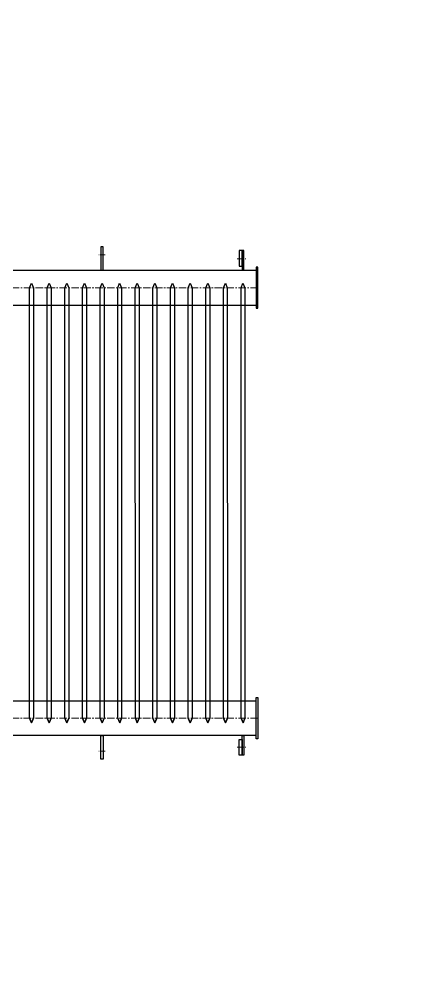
# Model space of a CAD drawing. Header units: millimetres. Extents: x -185079 to -2648, y 85916 to 249201.
# Drawn here: x -50087 to -49077, y 132145 to 134599 of the extents above; entities that cross this region are included whole.
import ezdxf

# ---------------------------------------------------------------- set-up
doc = ezdxf.new("R2010")
doc.units = ezdxf.units.MM
doc.linetypes.add('CENTERX2', pattern=[101.6, 63.5, -12.7, 12.7, -12.7])
doc.layers.add('1', color=4, linetype='Continuous')
doc.layers.add('细线', color=1, linetype='Continuous')
doc.layers.add('点画线1', color=4, linetype='CENTERX2', lineweight=20)
doc.layers.add('粗实线', color=7, linetype='Continuous', lineweight=25)

msp = doc.modelspace()

# ---------------------------------------------------------------- linework, layer by layer
at = {"layer": '1', "lineweight": -3, "ltscale": 2, "transparency": 33554687, "extrusion": (2.14094e-06, -0.034899, 0.999391)}
for p, q in [((-49872.7, 134017.9, 1791.4), (-49878.7, 134017.9, 1791.4)), ((-49878.7, 134017.9, 1791.4), (-49878.7, 133957.9, 1789.3)), ((-49872.7, 133957.9, 1789.3), (-49872.7, 134017.9, 1791.4)), ((-49878.7, 133957.9, 1789.3), (-49872.7, 133957.9, 1789.3))]:
    msp.add_line(p, q, dxfattribs=at)
at = {"layer": '1', "lineweight": -3, "ltscale": 2, "transparency": 33554687, "extrusion": (-7.13728e-07, 1.91598e-07, 1)}
for p, q in [((-49878.6, 132708.8, 1780.8), (-49878.6, 132768.8, 1780.8)), ((-49878.6, 132768.8, 1780.8), (-49872.6, 132768.8, 1780.8)), ((-49872.6, 132768.8, 1780.8), (-49872.6, 132708.8, 1780.8)), ((-49872.6, 132708.8, 1780.8), (-49878.6, 132708.8, 1780.8))]:
    msp.add_line(p, q, dxfattribs=at)
at = {"layer": '1', "color": 3, "lineweight": -3, "ltscale": 2, "extrusion": (-0.004685, -0.017452, 0.999837), "elevation": 0}
msp.add_lwpolyline([(-89340.7, 116693.2), (-79605.6, 119307.2), (-77739.8, 112358.5), (-87474.9, 109744.5)], close=True, dxfattribs=at)
at = {"layer": '1', "lineweight": -3, "ltscale": 2, "extrusion": (-0.004685, -0.017452, 0.999837), "elevation": 0}
msp.add_lwpolyline([(-87231.2, 109916.2), (-77857.3, 112433.3), (-79666.4, 119170.8), (-89040.4, 116653.8), (-87231.2, 109916.2)], dxfattribs=at)
at = {"layer": '点画线1', "color": 1, "ltscale": 0.2, "extrusion": (2.14094e-06, -0.034899, 0.999391)}
for p, q in [((-49867.7, 133997.5, 1803), (-49883.7, 133997.5, 1803)), ((-49530.7, 133987.5, 1803.1), (-49508.7, 133987.5, 1803.1))]:
    msp.add_line(p, q, dxfattribs=at)
at = {"layer": '点画线1', "color": 1, "ltscale": 0.3, "extrusion": (-0.004685, -0.017452, 0.999837)}
for p, q in [((-49477.7, 133913, 1798.6), (-50155.7, 133913, 1800.5)), ((-49477.8, 132813.2, 1779.4), (-50155.8, 132813.2, 1781.3))]:
    msp.add_line(p, q, dxfattribs=at)
at = {"layer": '点画线1', "color": 1, "ltscale": 0.2, "extrusion": (-7.13728e-07, 1.91598e-07, 1)}
for p, q in [((-49530.6, 132738.8, 1781.3), (-49508.6, 132738.8, 1781.3)), ((-49867.6, 132728.8, 1780.9), (-49883.6, 132728.8, 1780.9))]:
    msp.add_line(p, q, dxfattribs=at)
at = {"layer": '粗实线', "color": 4, "extrusion": (-0.004685, -0.017452, 0.999837)}
for p, q in [((-49481.7, 133957.5, 1800.1), (-50137.7, 133957.5, 1802)), ((-49481.6, 132768.9, 1779.4), (-50137.6, 132768.7, 1781.3))]:
    msp.add_line(p, q, dxfattribs=at)
at = {"layer": '粗实线', "color": 4, "extrusion": (2.14094e-06, -0.034899, 0.999391)}
for p, q in [((-50060.7, 133913.1, 1799.4), (-50055.7, 133924.7, 1799.8)), ((-50060.7, 133913, 1800.3), (-50055.7, 133924.7, 1800.7)), ((-50060.6, 132813.2, 1780.2), (-50060.7, 133913.1, 1799.4)), ((-50060.6, 132813.2, 1781.1), (-50060.7, 133913, 1800.3)), ((-50055.7, 133924.7, 1799.8), (-50050.7, 133913.1, 1799.4)), ((-50055.7, 133924.7, 1800.7), (-50050.7, 133913, 1800.3)), ((-50050.7, 133913.1, 1799.4), (-50050.6, 132813.2, 1780.2)), ((-50050.7, 133913, 1800.3), (-50050.6, 132813.2, 1781.1)), ((-50015.7, 133913.1, 1799.4), (-50010.7, 133924.7, 1799.8)), ((-50015.6, 132813.2, 1780.2), (-50015.7, 133913.1, 1799.4)), ((-50010.7, 133924.7, 1799.8), (-50005.7, 133913.1, 1799.4)), ((-50005.7, 133913.1, 1799.4), (-50005.6, 132813.2, 1780.2)), ((-49970.7, 133913.1, 1799.4), (-49965.7, 133924.7, 1799.8)), ((-49970.6, 132813.2, 1780.2), (-49970.7, 133913.1, 1799.4)), ((-49965.7, 133924.7, 1799.8), (-49960.7, 133913.1, 1799.4)), ((-49960.7, 133913.1, 1799.4), (-49960.6, 132813.2, 1780.2)), ((-49925.7, 133913.1, 1799.4), (-49920.7, 133924.7, 1799.8)), ((-49925.6, 132813.2, 1780.2), (-49925.7, 133913.1, 1799.4)), ((-49920.7, 133924.7, 1799.8), (-49915.7, 133913.1, 1799.4)), ((-49915.7, 133913.1, 1799.4), (-49915.6, 132813.2, 1780.2)), ((-49880.7, 133913.1, 1799.4), (-49875.7, 133924.7, 1799.8)), ((-49880.6, 132813.2, 1780.2), (-49880.7, 133913.1, 1799.4)), ((-49875.7, 133924.7, 1799.8), (-49870.7, 133913.1, 1799.4)), ((-49870.7, 133913.1, 1799.4), (-49870.6, 132813.2, 1780.2)), ((-49835.7, 133913.1, 1799.4), (-49830.7, 133924.7, 1799.8)), ((-49835.6, 132813.2, 1780.2), (-49835.7, 133913.1, 1799.4)), ((-49830.7, 133924.7, 1799.8), (-49825.7, 133913.1, 1799.4)), ((-49825.7, 133913.1, 1799.4), (-49825.6, 132813.2, 1780.2)), ((-49790.7, 133913.1, 1799.4), (-49785.7, 133924.7, 1799.8)), ((-49790.6, 132813.2, 1780.2), (-49790.7, 133913.1, 1799.4)), ((-49785.7, 133924.7, 1799.8), (-49780.7, 133913.1, 1799.4)), ((-49780.7, 133913.1, 1799.4), (-49780.6, 132813.2, 1780.2)), ((-49745.7, 133913.1, 1799.4), (-49740.7, 133924.7, 1799.8)), ((-49745.6, 132813.3, 1780.2), (-49745.7, 133913.1, 1799.4)), ((-49740.7, 133924.7, 1799.8), (-49735.7, 133913.1, 1799.4)), ((-49735.7, 133913.1, 1799.4), (-49735.6, 132813.3, 1780.2)), ((-49700.7, 133913.1, 1799.4), (-49695.7, 133924.7, 1799.8)), ((-49700.6, 132813.3, 1780.2), (-49700.7, 133913.1, 1799.4)), ((-49695.7, 133924.7, 1799.8), (-49690.7, 133913.1, 1799.4)), ((-49690.7, 133913.1, 1799.4), (-49690.6, 132813.3, 1780.2)), ((-49655.7, 133913.1, 1799.4), (-49650.7, 133924.7, 1799.8)), ((-49655.6, 132813.3, 1780.2), (-49655.7, 133913.1, 1799.4)), ((-49650.7, 133924.7, 1799.8), (-49645.7, 133913.1, 1799.4)), ((-49645.7, 133913.1, 1799.4), (-49645.6, 132813.3, 1780.2)), ((-49610.7, 133913.1, 1799.4), (-49605.7, 133924.7, 1799.8)), ((-49610.6, 132813.3, 1780.2), (-49610.7, 133913.1, 1799.4)), ((-49605.7, 133924.7, 1799.8), (-49600.7, 133913.1, 1799.4)), ((-49600.7, 133913.1, 1799.4), (-49600.6, 132813.3, 1780.2)), ((-49565.7, 133913.1, 1799.4), (-49560.7, 133924.7, 1799.8)), ((-49565.6, 132813.3, 1780.2), (-49565.7, 133913.1, 1799.4)), ((-49560.7, 133924.7, 1799.8), (-49555.7, 133913.1, 1799.4)), ((-49555.7, 133913.1, 1799.4), (-49555.6, 132813.3, 1780.2)), ((-49520.7, 133913.1, 1799.4), (-49515.7, 133924.7, 1799.8)), ((-49520.6, 132813.3, 1780.2), (-49520.7, 133913.1, 1799.4)), ((-49515.7, 133924.7, 1799.8), (-49510.7, 133913.1, 1799.4)), ((-49510.7, 133913.1, 1799.4), (-49510.6, 132813.3, 1780.2)), ((-50055.6, 132801.6, 1779.8), (-50060.6, 132813.2, 1780.2)), ((-50055.6, 132801.6, 1780.7), (-50060.6, 132813.2, 1781.1)), ((-50050.6, 132813.2, 1780.2), (-50055.6, 132801.6, 1779.8)), ((-50050.6, 132813.2, 1781.1), (-50055.6, 132801.6, 1780.7)), ((-50010.6, 132801.6, 1779.8), (-50015.6, 132813.2, 1780.2)), ((-50005.6, 132813.2, 1780.2), (-50010.6, 132801.6, 1779.8)), ((-49965.6, 132801.6, 1779.8), (-49970.6, 132813.2, 1780.2)), ((-49960.6, 132813.2, 1780.2), (-49965.6, 132801.6, 1779.8)), ((-49920.6, 132801.6, 1779.8), (-49925.6, 132813.2, 1780.2)), ((-49915.6, 132813.2, 1780.2), (-49920.6, 132801.6, 1779.8)), ((-49875.6, 132801.6, 1779.8), (-49880.6, 132813.2, 1780.2)), ((-49870.6, 132813.2, 1780.2), (-49875.6, 132801.6, 1779.8)), ((-49830.6, 132801.6, 1779.8), (-49835.6, 132813.2, 1780.2)), ((-49825.6, 132813.2, 1780.2), (-49830.6, 132801.6, 1779.8)), ((-49785.6, 132801.6, 1779.8), (-49790.6, 132813.2, 1780.2)), ((-49780.6, 132813.2, 1780.2), (-49785.6, 132801.6, 1779.8)), ((-49740.6, 132801.6, 1779.8), (-49745.6, 132813.3, 1780.2)), ((-49735.6, 132813.3, 1780.2), (-49740.6, 132801.6, 1779.8)), ((-49695.6, 132801.6, 1779.8), (-49700.6, 132813.3, 1780.2)), ((-49690.6, 132813.3, 1780.2), (-49695.6, 132801.6, 1779.8)), ((-49650.6, 132801.6, 1779.8), (-49655.6, 132813.3, 1780.2)), ((-49645.6, 132813.3, 1780.2), (-49650.6, 132801.6, 1779.8)), ((-49605.6, 132801.6, 1779.8), (-49610.6, 132813.3, 1780.2)), ((-49600.6, 132813.3, 1780.2), (-49605.6, 132801.6, 1779.8)), ((-49560.6, 132801.6, 1779.8), (-49565.6, 132813.3, 1780.2)), ((-49555.6, 132813.3, 1780.2), (-49560.6, 132801.6, 1779.8)), ((-49515.6, 132801.6, 1779.8), (-49520.6, 132813.3, 1780.2)), ((-49510.6, 132813.3, 1780.2), (-49515.6, 132801.6, 1779.8))]:
    msp.add_line(p, q, dxfattribs=at)
at = {"layer": '粗实线', "color": 4, "extrusion": (-7.13728e-07, 1.91598e-07, 1)}
for p, q in [((-50060.6, 132813.2, 1780.2), (-50055.6, 132801.6, 1780.2)), ((-50060.6, 132813.2, 1781.1), (-50055.6, 132801.6, 1781.1)), ((-50055.6, 132801.6, 1780.2), (-50050.6, 132813.2, 1780.2)), ((-50055.6, 132801.6, 1781.1), (-50050.6, 132813.2, 1781.1)), ((-50015.6, 132813.2, 1780.2), (-50010.6, 132801.6, 1780.2)), ((-50010.6, 132801.6, 1780.2), (-50005.6, 132813.2, 1780.2)), ((-49970.6, 132813.2, 1780.2), (-49965.6, 132801.6, 1780.2)), ((-49965.6, 132801.6, 1780.2), (-49960.6, 132813.2, 1780.2)), ((-49925.6, 132813.2, 1780.2), (-49920.6, 132801.6, 1780.2)), ((-49920.6, 132801.6, 1780.2), (-49915.6, 132813.2, 1780.2)), ((-49880.6, 132813.2, 1780.2), (-49875.6, 132801.6, 1780.2)), ((-49875.6, 132801.6, 1780.2), (-49870.6, 132813.2, 1780.2)), ((-49835.6, 132813.2, 1780.2), (-49830.6, 132801.6, 1780.2)), ((-49830.6, 132801.6, 1780.2), (-49825.6, 132813.2, 1780.2)), ((-49790.6, 132813.2, 1780.2), (-49785.6, 132801.6, 1780.2)), ((-49785.6, 132801.6, 1780.2), (-49780.6, 132813.2, 1780.2)), ((-49745.6, 132813.3, 1780.2), (-49740.6, 132801.6, 1780.2)), ((-49740.6, 132801.6, 1780.2), (-49735.6, 132813.3, 1780.2)), ((-49700.6, 132813.3, 1780.2), (-49695.6, 132801.6, 1780.2)), ((-49695.6, 132801.6, 1780.2), (-49690.6, 132813.3, 1780.2)), ((-49655.6, 132813.3, 1780.2), (-49650.6, 132801.6, 1780.2)), ((-49650.6, 132801.6, 1780.2), (-49645.6, 132813.3, 1780.2)), ((-49610.6, 132813.3, 1780.2), (-49605.6, 132801.6, 1780.2)), ((-49605.6, 132801.6, 1780.2), (-49600.6, 132813.3, 1780.2)), ((-49565.6, 132813.3, 1780.2), (-49560.6, 132801.6, 1780.2)), ((-49560.6, 132801.6, 1780.2), (-49555.6, 132813.3, 1780.2)), ((-49520.6, 132813.3, 1780.2), (-49515.6, 132801.6, 1780.2)), ((-49515.6, 132801.6, 1780.2), (-49510.6, 132813.3, 1780.2))]:
    msp.add_line(p, q, dxfattribs=at)
at = {"layer": '细线', "color": 4, "linetype": 'ByBlock', "lineweight": -3, "ltscale": 0.5, "transparency": 33554687, "extrusion": (2.14094e-06, -0.034899, 0.999391)}
for p, q in [((-49525.7, 134008, 1789.8), (-49525.7, 133968, 1788.4)), ((-49517.7, 134008, 1789.8), (-49525.7, 134008, 1789.8)), ((-49517.7, 133968, 1788.4), (-49517.7, 134008, 1789.8)), ((-49517.7, 134008, 1789.8), (-49517.7, 133958, 1788)), ((-49513.7, 134008, 1789.8), (-49517.7, 134008, 1789.8)), ((-49513.7, 133958, 1788), (-49513.7, 134008, 1789.8)), ((-49525.7, 133968, 1788.4), (-49517.7, 133968, 1788.4)), ((-49481.7, 133966.1, 1788.9), (-49481.7, 133861.1, 1785.3)), ((-49477.7, 133966.1, 1788.9), (-49481.7, 133966.1, 1788.9)), ((-49477.7, 133861.1, 1785.3), (-49477.7, 133966.1, 1788.9)), ((-49517.7, 133958, 1788), (-49513.7, 133958, 1788)), ((-49481.7, 133861.1, 1785.3), (-49477.7, 133861.1, 1785.3))]:
    msp.add_line(p, q, dxfattribs=at)
at = {"layer": '细线', "color": 4, "linetype": 'ByBlock', "lineweight": -3, "ltscale": 0.5, "extrusion": (-0.004683, -0.052336, 0.998619)}
msp.add_line((-50137.7, 133868.5, 1798.9), (-49481.6, 133868.7, 1797), dxfattribs=at)
at = {"layer": '细线', "color": 4, "linetype": 'ByBlock', "lineweight": -3, "ltscale": 0.5, "extrusion": (-0.004688, 0.017452, 0.999837)}
msp.add_line((-50137.6, 132857.7, 1781.3), (-49481.6, 132857.7, 1779.4), dxfattribs=at)
at = {"layer": '细线', "color": 4, "linetype": 'ByBlock', "lineweight": -3, "ltscale": 0.5, "transparency": 33554687, "extrusion": (-7.13728e-07, 1.91598e-07, 1)}
for p, q in [((-49481.6, 132760.7, 1780.1), (-49481.6, 132865.7, 1780.1)), ((-49481.6, 132865.7, 1780.1), (-49477.6, 132865.7, 1780.1)), ((-49477.6, 132865.7, 1780.1), (-49477.6, 132760.7, 1780.1)), ((-49525.6, 132718.8, 1779.5), (-49525.6, 132758.8, 1779.5)), ((-49525.6, 132758.8, 1779.5), (-49517.6, 132758.8, 1779.5)), ((-49517.6, 132718.8, 1779.5), (-49517.6, 132768.8, 1779.5)), ((-49517.6, 132768.8, 1779.5), (-49513.6, 132768.8, 1779.5)), ((-49517.6, 132758.8, 1779.5), (-49517.6, 132718.8, 1779.5)), ((-49513.6, 132768.8, 1779.5), (-49513.6, 132718.8, 1779.5)), ((-49477.6, 132760.7, 1780.1), (-49481.6, 132760.7, 1780.1)), ((-49517.6, 132718.8, 1779.5), (-49525.6, 132718.8, 1779.5)), ((-49513.6, 132718.8, 1779.5), (-49517.6, 132718.8, 1779.5))]:
    msp.add_line(p, q, dxfattribs=at)

doc.saveas('drawing.dxf')
